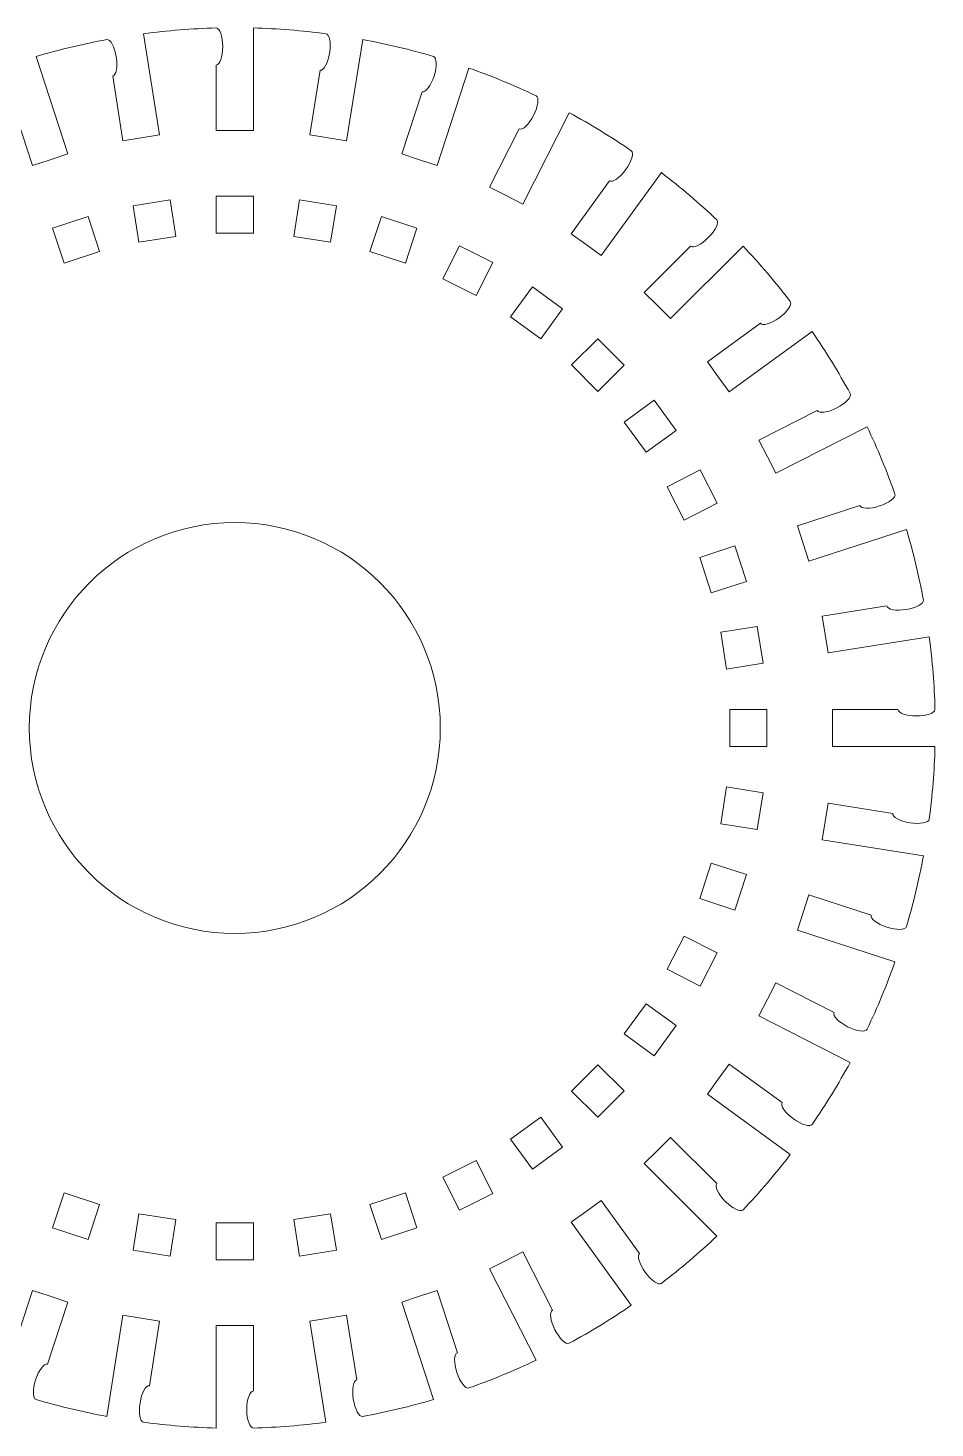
# Model space of a CAD drawing. Header units: millimetres. Extents: x 1124 to 2599, y -2339 to -506.
# Drawn here: x 1997.2 to 2095.2, y -1712.2 to -1560.9 of the extents above; entities that cross this region are included whole.
import ezdxf

# ---------------------------------------------------------------- set-up
doc = ezdxf.new("R2010")
doc.units = ezdxf.units.MM
doc.header["$MEASUREMENT"] = 0
doc.layers.add('Layer 1', color=7, linetype='Continuous')

msp = doc.modelspace()

# ---------------------------------------------------------------- linework, layer by layer
at = {"layer": 'Layer 1', "color": 6, "lineweight": 9}
for points in [[(2017.5547, -1560.9259), (2014.9329, -1560.9958), (2012.3155, -1561.2012), (2009.7148, -1561.5431)], [(2021.5718, -1571.9993), (2021.5718, -1571.9993), (2021.5718, -1560.9259), (2021.5718, -1560.9259)], [(2029.4117, -1561.5431), (2026.811, -1561.2012), (2024.1936, -1560.9958), (2021.5718, -1560.9259)], [(2005.7476, -1562.1713), (2003.168, -1562.6508), (2000.615, -1563.2636), (1998.0997, -1564.0073)], [(2011.4464, -1572.4799), (2011.4464, -1572.4799), (2009.7148, -1561.5431), (2009.7148, -1561.5431)], [(2031.6473, -1573.1081), (2031.6473, -1573.1081), (2033.3789, -1562.1713), (2033.3789, -1562.1713)], [(2041.0268, -1564.0073), (2038.5104, -1563.2636), (2035.9585, -1562.6508), (2033.3789, -1562.1713)], [(2001.5219, -1574.5389), (2001.5219, -1574.5389), (1998.0997, -1564.0073), (1998.0997, -1564.0073)], [(2017.5547, -1571.9993), (2017.5547, -1571.9993), (2017.5547, -1564.9252), (2017.5547, -1564.9252)], [(2027.6801, -1572.4799), (2027.6801, -1572.4799), (2028.7868, -1565.4935), (2028.7868, -1565.4935)], [(2041.4241, -1575.7799), (2041.4241, -1575.7799), (2044.8463, -1565.2482), (2044.8463, -1565.2482)], [(2052.1123, -1568.2586), (2049.7447, -1567.1297), (2047.3193, -1566.1251), (2044.8463, -1565.2482)], [(2007.4792, -1573.1081), (2007.4792, -1573.1081), (2006.3726, -1566.1218), (2006.3726, -1566.1218)], [(2037.6046, -1574.5389), (2037.6046, -1574.5389), (2039.7902, -1567.8112), (2039.7902, -1567.8112)], [(1997.7012, -1575.7799), (1997.7012, -1575.7799), (1995.5156, -1569.0522), (1995.5156, -1569.0522)], [(2050.6638, -1579.948), (2050.6638, -1579.948), (2055.691, -1570.0812), (2055.691, -1570.0812)], [(2062.3976, -1574.1915), (2060.2342, -1572.7063), (2057.9964, -1571.3344), (2055.691, -1570.0812)], [(2007.4792, -1573.1081), (2007.4792, -1573.1081), (2009.4628, -1572.794), (2009.4628, -1572.794)], [(2011.4464, -1572.4799), (2011.4464, -1572.4799), (2009.4628, -1572.794), (2009.4628, -1572.794)], [(2017.5547, -1571.9993), (2017.5547, -1571.9993), (2019.5627, -1571.9993), (2019.5627, -1571.9993)], [(2021.5718, -1571.9993), (2021.5718, -1571.9993), (2019.5627, -1571.9993), (2019.5627, -1571.9993)], [(2027.6801, -1572.4799), (2027.6801, -1572.4799), (2029.6637, -1572.794), (2029.6637, -1572.794)], [(2031.6473, -1573.1081), (2031.6473, -1573.1081), (2029.6637, -1572.794), (2029.6637, -1572.794)], [(2047.0851, -1578.1242), (2047.0851, -1578.1242), (2050.2975, -1571.8217), (2050.2975, -1571.8217)], [(2001.5219, -1574.5389), (2001.5219, -1574.5389), (1999.6115, -1575.1594), (1999.6115, -1575.1594)], [(2037.6046, -1574.5389), (2037.6046, -1574.5389), (2039.5149, -1575.1594), (2039.5149, -1575.1594)], [(1997.7012, -1575.7799), (1997.7012, -1575.7799), (1999.6115, -1575.1594), (1999.6115, -1575.1594)], [(2041.4241, -1575.7799), (2041.4241, -1575.7799), (2039.5149, -1575.1594), (2039.5149, -1575.1594)], [(2055.8885, -1583.1492), (2055.8885, -1583.1492), (2060.0466, -1577.4272), (2060.0466, -1577.4272)], [(2059.1375, -1585.5102), (2059.1375, -1585.5102), (2065.6466, -1576.5514), (2065.6466, -1576.5514)], [(2071.6272, -1581.6596), (2069.7236, -1579.8547), (2067.7278, -1578.1498), (2065.6466, -1576.5514)], [(2047.0851, -1578.1242), (2047.0851, -1578.1242), (2048.8745, -1579.0367), (2048.8745, -1579.0367)], [(2050.6638, -1579.948), (2050.6638, -1579.948), (2048.8745, -1579.0367), (2048.8745, -1579.0367)], [(2055.8885, -1583.1492), (2055.8885, -1583.1492), (2057.5136, -1584.3302), (2057.5136, -1584.3302)], [(2059.1375, -1585.5102), (2059.1375, -1585.5102), (2057.5136, -1584.3302), (2057.5136, -1584.3302)], [(2063.7973, -1589.4895), (2063.7973, -1589.4895), (2068.799, -1584.4879), (2068.799, -1584.4879)], [(2066.6367, -1592.33), (2066.6367, -1592.33), (2074.4677, -1584.5001), (2074.4677, -1584.5001)], [(2079.5748, -1590.4808), (2077.9775, -1588.3995), (2076.2726, -1586.4037), (2074.4677, -1584.5001)], [(2063.7973, -1589.4895), (2063.7973, -1589.4895), (2065.217, -1590.9103), (2065.217, -1590.9103)], [(2066.6367, -1592.33), (2066.6367, -1592.33), (2065.217, -1590.9103), (2065.217, -1590.9103)], [(2070.616, -1596.9887), (2070.616, -1596.9887), (2076.3392, -1592.8306), (2076.3392, -1592.8306)], [(2072.977, -1600.2388), (2072.977, -1600.2388), (2081.9358, -1593.7297), (2081.9358, -1593.7297)], [(2086.045, -1600.4352), (2084.7929, -1598.1309), (2083.421, -1595.892), (2081.9358, -1593.7297)], [(2070.616, -1596.9887), (2070.616, -1596.9887), (2071.7971, -1598.6137), (2071.7971, -1598.6137)], [(2072.977, -1600.2388), (2072.977, -1600.2388), (2071.7971, -1598.6137), (2071.7971, -1598.6137)], [(2076.1782, -1605.4624), (2076.1782, -1605.4624), (2082.4819, -1602.2512), (2082.4819, -1602.2512)], [(2078.002, -1609.0411), (2078.002, -1609.0411), (2087.8688, -1604.0139), (2087.8688, -1604.0139)], [(2090.878, -1611.2799), (2090.0022, -1608.808), (2088.9976, -1606.3826), (2087.8688, -1604.0139)], [(2076.1782, -1605.4624), (2076.1782, -1605.4624), (2077.0907, -1607.2517), (2077.0907, -1607.2517)], [(2078.002, -1609.0411), (2078.002, -1609.0411), (2077.0907, -1607.2517), (2077.0907, -1607.2517)], [(2080.3474, -1614.7021), (2080.3474, -1614.7021), (2087.0751, -1612.5165), (2087.0751, -1612.5165)], [(2080.3474, -1614.7021), (2080.3474, -1614.7021), (2080.9679, -1616.6124), (2080.9679, -1616.6124)], [(2081.5884, -1618.5227), (2081.5884, -1618.5227), (2092.1201, -1615.1006), (2092.1201, -1615.1006)], [(2093.956, -1622.7473), (2093.4765, -1620.1688), (2092.8638, -1617.6158), (2092.1201, -1615.1006)], [(2081.5884, -1618.5227), (2081.5884, -1618.5227), (2080.9679, -1616.6124), (2080.9679, -1616.6124)], [(2083.0181, -1624.4801), (2083.0181, -1624.4801), (2090.0055, -1623.3734), (2090.0055, -1623.3734)], [(2083.0181, -1624.4801), (2083.0181, -1624.4801), (2083.3322, -1626.4636), (2083.3322, -1626.4636)], [(2083.6463, -1628.4472), (2083.6463, -1628.4472), (2083.3322, -1626.4636), (2083.3322, -1626.4636)], [(2083.6463, -1628.4472), (2083.6463, -1628.4472), (2094.5843, -1626.7145), (2094.5843, -1626.7145)], [(2095.2014, -1634.5555), (2095.1315, -1631.9326), (2094.925, -1629.3163), (2094.5843, -1626.7145)], [(2084.1269, -1634.5555), (2084.1269, -1634.5555), (2091.2021, -1634.5555), (2091.2021, -1634.5555)], [(2084.1269, -1634.5555), (2084.1269, -1634.5555), (2084.1269, -1636.5635), (2084.1269, -1636.5635)], [(2084.1269, -1638.5715), (2084.1269, -1638.5715), (2084.1269, -1636.5635), (2084.1269, -1636.5635)], [(2084.1269, -1638.5715), (2084.1269, -1638.5715), (2095.2014, -1638.5715), (2095.2014, -1638.5715)], [(2094.5843, -1646.4125), (2094.925, -1643.8118), (2095.1315, -1641.1944), (2095.2014, -1638.5715)], [(2083.6463, -1644.6798), (2083.6463, -1644.6798), (2083.3322, -1646.6634), (2083.3322, -1646.6634)], [(2083.6463, -1644.6798), (2083.6463, -1644.6798), (2090.6338, -1645.7865), (2090.6338, -1645.7865)], [(2083.0181, -1648.647), (2083.0181, -1648.647), (2083.3322, -1646.6634), (2083.3322, -1646.6634)], [(2083.0181, -1648.647), (2083.0181, -1648.647), (2093.956, -1650.3797), (2093.956, -1650.3797)], [(2092.1201, -1658.0276), (2092.8638, -1655.5112), (2093.4765, -1652.9593), (2093.956, -1650.3797)], [(2081.5884, -1654.6055), (2081.5884, -1654.6055), (2080.9679, -1656.5158), (2080.9679, -1656.5158)], [(2081.5884, -1654.6055), (2081.5884, -1654.6055), (2088.3161, -1656.791), (2088.3161, -1656.791)], [(2080.3474, -1658.425), (2080.3474, -1658.425), (2080.9679, -1656.5158), (2080.9679, -1656.5158)], [(2080.3474, -1658.425), (2080.3474, -1658.425), (2090.878, -1661.8471), (2090.878, -1661.8471)], [(2087.8688, -1669.1132), (2088.9976, -1666.7455), (2090.0022, -1664.3202), (2090.878, -1661.8471)], [(2078.002, -1664.086), (2078.002, -1664.086), (2077.0907, -1665.8753), (2077.0907, -1665.8753)], [(2078.002, -1664.086), (2078.002, -1664.086), (2084.3057, -1667.2972), (2084.3057, -1667.2972)], [(2076.1782, -1667.6646), (2076.1782, -1667.6646), (2077.0907, -1665.8753), (2077.0907, -1665.8753)], [(2076.1782, -1667.6646), (2076.1782, -1667.6646), (2086.045, -1672.6918), (2086.045, -1672.6918)], [(2072.977, -1672.8894), (2072.977, -1672.8894), (2071.7971, -1674.5133), (2071.7971, -1674.5133)], [(2072.977, -1672.8894), (2072.977, -1672.8894), (2078.7002, -1677.0474), (2078.7002, -1677.0474)], [(2081.9358, -1679.3973), (2083.421, -1677.235), (2084.7929, -1674.9973), (2086.045, -1672.6918)], [(2070.616, -1676.1384), (2070.616, -1676.1384), (2071.7971, -1674.5133), (2071.7971, -1674.5133)], [(2070.616, -1676.1384), (2070.616, -1676.1384), (2079.5748, -1682.6474), (2079.5748, -1682.6474)], [(2066.6367, -1680.7981), (2066.6367, -1680.7981), (2065.217, -1682.2178), (2065.217, -1682.2178)], [(2066.6367, -1680.7981), (2066.6367, -1680.7981), (2071.6394, -1685.7998), (2071.6394, -1685.7998)], [(2063.7973, -1683.6375), (2063.7973, -1683.6375), (2065.217, -1682.2178), (2065.217, -1682.2178)], [(2063.7973, -1683.6375), (2063.7973, -1683.6375), (2071.6272, -1691.4675), (2071.6272, -1691.4675)], [(2074.4677, -1688.6281), (2076.2726, -1686.7244), (2077.9775, -1684.7275), (2079.5748, -1682.6474)], [(2059.1375, -1687.6169), (2059.1375, -1687.6169), (2057.5136, -1688.7979), (2057.5136, -1688.7979)], [(2059.1375, -1687.6169), (2059.1375, -1687.6169), (2063.2956, -1693.34), (2063.2956, -1693.34)], [(2055.8885, -1689.9778), (2055.8885, -1689.9778), (2057.5136, -1688.7979), (2057.5136, -1688.7979)], [(2055.8885, -1689.9778), (2055.8885, -1689.9778), (2062.3976, -1698.9366), (2062.3976, -1698.9366)], [(2065.6466, -1696.5757), (2067.7278, -1694.9773), (2069.7236, -1693.2734), (2071.6272, -1691.4675)], [(2047.0851, -1695.0028), (2047.0851, -1695.0028), (2048.8745, -1694.0915), (2048.8745, -1694.0915)], [(2050.6638, -1693.1791), (2050.6638, -1693.1791), (2048.8745, -1694.0915), (2048.8745, -1694.0915)], [(2050.6638, -1693.1791), (2050.6638, -1693.1791), (2053.8761, -1699.4828), (2053.8761, -1699.4828)], [(2047.0851, -1695.0028), (2047.0851, -1695.0028), (2052.1123, -1704.8696), (2052.1123, -1704.8696)], [(1997.7012, -1697.3471), (1997.7012, -1697.3471), (1994.2802, -1707.8788), (1994.2802, -1707.8788)], [(1997.7012, -1697.3471), (1997.7012, -1697.3471), (1999.6115, -1697.9676), (1999.6115, -1697.9676)], [(2001.5219, -1698.5892), (2001.5219, -1698.5892), (1999.3352, -1705.3169), (1999.3352, -1705.3169)], [(2001.5219, -1698.5892), (2001.5219, -1698.5892), (1999.6115, -1697.9676), (1999.6115, -1697.9676)], [(2037.6046, -1698.5892), (2037.6046, -1698.5892), (2039.5149, -1697.9676), (2039.5149, -1697.9676)], [(2037.6046, -1698.5892), (2037.6046, -1698.5892), (2041.0268, -1709.1198), (2041.0268, -1709.1198)], [(2041.4241, -1697.3471), (2041.4241, -1697.3471), (2039.5149, -1697.9676), (2039.5149, -1697.9676)], [(2041.4241, -1697.3471), (2041.4241, -1697.3471), (2043.6108, -1704.0748), (2043.6108, -1704.0748)], [(2007.4792, -1700.0189), (2007.4792, -1700.0189), (2005.7476, -1710.9557), (2005.7476, -1710.9557)], [(2007.4792, -1700.0189), (2007.4792, -1700.0189), (2009.4628, -1700.333), (2009.4628, -1700.333)], [(2011.4464, -1700.6472), (2011.4464, -1700.6472), (2009.4628, -1700.333), (2009.4628, -1700.333)], [(2027.6801, -1700.6472), (2027.6801, -1700.6472), (2029.6637, -1700.333), (2029.6637, -1700.333)], [(2031.6473, -1700.0189), (2031.6473, -1700.0189), (2029.6637, -1700.333), (2029.6637, -1700.333)], [(2031.6473, -1700.0189), (2031.6473, -1700.0189), (2032.7539, -1707.0063), (2032.7539, -1707.0063)], [(2055.691, -1703.0459), (2057.9964, -1701.7927), (2060.2342, -1700.4218), (2062.3976, -1698.9366)], [(2011.4464, -1700.6472), (2011.4464, -1700.6472), (2010.3397, -1707.6346), (2010.3397, -1707.6346)], [(2017.5547, -1701.1278), (2017.5547, -1701.1278), (2017.5547, -1712.2011), (2017.5547, -1712.2011)], [(2017.5547, -1701.1278), (2017.5547, -1701.1278), (2019.5627, -1701.1278), (2019.5627, -1701.1278)], [(2021.5718, -1701.1278), (2021.5718, -1701.1278), (2019.5627, -1701.1278), (2019.5627, -1701.1278)], [(2021.5718, -1701.1278), (2021.5718, -1701.1278), (2021.5718, -1708.2018), (2021.5718, -1708.2018)], [(2027.6801, -1700.6472), (2027.6801, -1700.6472), (2029.4117, -1711.584), (2029.4117, -1711.584)], [(2044.8463, -1707.8788), (2047.3193, -1707.0019), (2049.7447, -1705.9974), (2052.1123, -1704.8696)], [(1998.0997, -1709.1198), (2000.615, -1709.8646), (2003.168, -1710.4773), (2005.7476, -1710.9557)], [(2033.3789, -1710.9557), (2035.9585, -1710.4773), (2038.5104, -1709.8646), (2041.0268, -1709.1198)], [(2009.7148, -1711.584), (2012.3155, -1711.9259), (2014.9329, -1712.1323), (2017.5547, -1712.2011)], [(2021.5718, -1712.2011), (2024.1936, -1712.1323), (2026.811, -1711.9259), (2029.4117, -1711.584)]]:
    msp.add_open_spline(points, degree=3, dxfattribs=at)
for points, knots in [([(2017.5547, -1564.9252), (2017.9476, -1564.9252), (2018.2662, -1564.025), (2018.2651, -1562.9272), (2018.2651, -1562.9272), (2018.2651, -1562.9272), (2018.2651, -1562.9272), (2018.2651, -1562.9272), (2018.2651, -1562.9272), (2018.2651, -1562.9272), (2018.2651, -1562.9272), (2018.2651, -1562.9272), (2018.2651, -1562.9272), (2018.2651, -1562.9272), (2018.2651, -1562.9272), (2018.2651, -1562.9272), (2018.2651, -1562.9272), (2018.264, -1561.8283), (2017.9443, -1560.9292), (2017.5547, -1560.9259), (2017.5547, -1560.9259), (2017.5547, -1560.9259), (2017.5547, -1560.9259), (2017.5547, -1560.9259), (2017.5547, -1560.9259), (2017.5547, -1560.9259), (2017.5547, -1560.9259), (2017.5547, -1560.9259)], [0, 0, 0, 0, 0.125, 0.125, 0.125, 0.125, 0.25, 0.25, 0.25, 0.25, 0.375, 0.375, 0.375, 0.375, 0.5, 0.5, 0.5, 0.5, 0.625, 0.625, 0.625, 0.625, 0.75, 0.75, 0.75, 0.75, 1, 1, 1, 1]), ([(2006.3726, -1566.1218), (2006.7611, -1566.0596), (2006.9342, -1565.1217), (2006.7622, -1564.0361), (2006.7622, -1564.0361), (2006.7622, -1564.0361), (2006.7622, -1564.0361), (2006.7622, -1564.0361), (2006.7622, -1564.0361), (2006.7622, -1564.0361), (2006.7622, -1564.0361), (2006.7622, -1564.0361), (2006.7622, -1564.0361), (2006.7622, -1564.0361), (2006.7622, -1564.0361), (2006.7622, -1564.0361), (2006.7622, -1564.0361), (2006.589, -1562.9516), (2006.1328, -1562.1136), (2005.7476, -1562.1713), (2005.7476, -1562.1713), (2005.7476, -1562.1713), (2005.7476, -1562.1713), (2005.7476, -1562.1713), (2005.7476, -1562.1713), (2005.7476, -1562.1713), (2005.7476, -1562.1713), (2005.7476, -1562.1713)], [0, 0, 0, 0, 0.125, 0.125, 0.125, 0.125, 0.25, 0.25, 0.25, 0.25, 0.375, 0.375, 0.375, 0.375, 0.5, 0.5, 0.5, 0.5, 0.625, 0.625, 0.625, 0.625, 0.75, 0.75, 0.75, 0.75, 1, 1, 1, 1]), ([(2028.7868, -1565.4935), (2029.1742, -1565.5546), (2029.6293, -1564.7154), (2029.8002, -1563.6299), (2029.8002, -1563.6299), (2029.8002, -1563.6299), (2029.8002, -1563.6299), (2029.8002, -1563.6299), (2029.8002, -1563.6299), (2029.8002, -1563.6299), (2029.8002, -1563.6299), (2029.8002, -1563.6299), (2029.8002, -1563.6299), (2029.8002, -1563.6299), (2029.8002, -1563.6299), (2029.8002, -1563.6299), (2029.8002, -1563.6299), (2029.9712, -1562.5454), (2029.7969, -1561.6063), (2029.4117, -1561.5431), (2029.4117, -1561.5431), (2029.4117, -1561.5431), (2029.4117, -1561.5431), (2029.4117, -1561.5431), (2029.4117, -1561.5431), (2029.4117, -1561.5431), (2029.4117, -1561.5431), (2029.4117, -1561.5431)], [0, 0, 0, 0, 0.125, 0.125, 0.125, 0.125, 0.25, 0.25, 0.25, 0.25, 0.375, 0.375, 0.375, 0.375, 0.5, 0.5, 0.5, 0.5, 0.625, 0.625, 0.625, 0.625, 0.75, 0.75, 0.75, 0.75, 1, 1, 1, 1]), ([(2039.7902, -1567.8112), (2040.1643, -1567.9322), (2040.7448, -1567.1752), (2041.0834, -1566.1296), (2041.0834, -1566.1296), (2041.0834, -1566.1296), (2041.0834, -1566.1296), (2041.0834, -1566.1296), (2041.0834, -1566.1296), (2041.0834, -1566.1296), (2041.0834, -1566.1296), (2041.0834, -1566.1296), (2041.0834, -1566.1296), (2041.0834, -1566.1296), (2041.0834, -1566.1296), (2041.0834, -1566.1296), (2041.0834, -1566.1296), (2041.4219, -1565.084), (2041.3964, -1564.1305), (2041.0268, -1564.0073), (2041.0268, -1564.0073), (2041.0268, -1564.0073), (2041.0268, -1564.0073), (2041.0268, -1564.0073), (2041.0268, -1564.0073), (2041.0268, -1564.0073), (2041.0268, -1564.0073), (2041.0268, -1564.0073)], [0, 0, 0, 0, 0.125, 0.125, 0.125, 0.125, 0.25, 0.25, 0.25, 0.25, 0.375, 0.375, 0.375, 0.375, 0.5, 0.5, 0.5, 0.5, 0.625, 0.625, 0.625, 0.625, 0.75, 0.75, 0.75, 0.75, 1, 1, 1, 1]), ([(2050.2975, -1571.8217), (2050.6471, -1572.0004), (2051.3387, -1571.3432), (2051.837, -1570.3631), (2051.837, -1570.3631), (2051.837, -1570.3631), (2051.837, -1570.3631), (2051.837, -1570.3631), (2051.837, -1570.3631), (2051.837, -1570.3631), (2051.837, -1570.3631), (2051.837, -1570.3631), (2051.837, -1570.3631), (2051.837, -1570.3631), (2051.837, -1570.3631), (2051.837, -1570.3631), (2051.837, -1570.3631), (2052.3354, -1569.3841), (2052.4586, -1568.4373), (2052.1123, -1568.2586), (2052.1123, -1568.2586), (2052.1123, -1568.2586), (2052.1123, -1568.2586), (2052.1123, -1568.2586), (2052.1123, -1568.2586), (2052.1123, -1568.2586), (2052.1123, -1568.2586), (2052.1123, -1568.2586)], [0, 0, 0, 0, 0.125, 0.125, 0.125, 0.125, 0.25, 0.25, 0.25, 0.25, 0.375, 0.375, 0.375, 0.375, 0.5, 0.5, 0.5, 0.5, 0.625, 0.625, 0.625, 0.625, 0.75, 0.75, 0.75, 0.75, 1, 1, 1, 1]), ([(2060.0466, -1577.4272), (2060.3641, -1577.6569), (2061.1511, -1577.1164), (2061.796, -1576.2272), (2061.796, -1576.2272), (2061.796, -1576.2272), (2061.796, -1576.2272), (2061.796, -1576.2272), (2061.796, -1576.2272), (2061.796, -1576.2272), (2061.796, -1576.2272), (2061.796, -1576.2272), (2061.796, -1576.2272), (2061.796, -1576.2272), (2061.796, -1576.2272), (2061.796, -1576.2272), (2061.796, -1576.2272), (2062.4409, -1575.3381), (2062.7106, -1574.4224), (2062.3976, -1574.1915), (2062.3976, -1574.1915), (2062.3976, -1574.1915), (2062.3976, -1574.1915), (2062.3976, -1574.1915), (2062.3976, -1574.1915), (2062.3976, -1574.1915), (2062.3976, -1574.1915), (2062.3976, -1574.1915)], [0, 0, 0, 0, 0.125, 0.125, 0.125, 0.125, 0.25, 0.25, 0.25, 0.25, 0.375, 0.375, 0.375, 0.375, 0.5, 0.5, 0.5, 0.5, 0.625, 0.625, 0.625, 0.625, 0.75, 0.75, 0.75, 0.75, 1, 1, 1, 1]), ([(2017.5458, -1579.1033), (2017.5458, -1579.1033), (2021.5796, -1579.1033), (2021.5796, -1579.1033), (2021.5796, -1579.1033), (2021.5796, -1579.1033), (2021.5796, -1583.1015), (2021.5796, -1583.1015), (2021.5796, -1583.1015), (2021.5796, -1583.1015), (2017.5458, -1583.1015), (2017.5458, -1583.1015), (2017.5458, -1583.1015), (2017.5458, -1583.1015), (2017.5458, -1579.1033), (2017.5458, -1579.1033)], [0, 0, 0, 0, 0.2, 0.2, 0.2, 0.2, 0.4, 0.4, 0.4, 0.4, 0.6, 0.6, 0.6, 0.6, 1, 1, 1, 1]), ([(2008.5826, -1580.1267), (2008.5826, -1580.1267), (2012.5664, -1579.4951), (2012.5664, -1579.4951), (2012.5664, -1579.4951), (2012.5664, -1579.4951), (2013.1913, -1583.4434), (2013.1913, -1583.4434), (2013.1913, -1583.4434), (2013.1913, -1583.4434), (2009.2075, -1584.0749), (2009.2075, -1584.0749), (2009.2075, -1584.0749), (2009.2075, -1584.0749), (2008.5826, -1580.1267), (2008.5826, -1580.1267)], [0, 0, 0, 0, 0.2, 0.2, 0.2, 0.2, 0.4, 0.4, 0.4, 0.4, 0.6, 0.6, 0.6, 0.6, 1, 1, 1, 1]), ([(2026.5601, -1579.4951), (2026.5601, -1579.4951), (2030.5439, -1580.1267), (2030.5439, -1580.1267), (2030.5439, -1580.1267), (2030.5439, -1580.1267), (2029.919, -1584.0749), (2029.919, -1584.0749), (2029.919, -1584.0749), (2029.919, -1584.0749), (2025.9341, -1583.4434), (2025.9341, -1583.4434), (2025.9341, -1583.4434), (2025.9341, -1583.4434), (2026.5601, -1579.4951), (2026.5601, -1579.4951)], [0, 0, 0, 0, 0.2, 0.2, 0.2, 0.2, 0.4, 0.4, 0.4, 0.4, 0.6, 0.6, 0.6, 0.6, 1, 1, 1, 1]), ([(1999.889, -1582.5387), (1999.889, -1582.5387), (2003.7252, -1581.2922), (2003.7252, -1581.2922), (2003.7252, -1581.2922), (2003.7252, -1581.2922), (2004.9606, -1585.0939), (2004.9606, -1585.0939), (2004.9606, -1585.0939), (2004.9606, -1585.0939), (2001.1245, -1586.3405), (2001.1245, -1586.3405), (2001.1245, -1586.3405), (2001.1245, -1586.3405), (1999.889, -1582.5387), (1999.889, -1582.5387)], [0, 0, 0, 0, 0.2, 0.2, 0.2, 0.2, 0.4, 0.4, 0.4, 0.4, 0.6, 0.6, 0.6, 0.6, 1, 1, 1, 1]), ([(2035.4013, -1581.2922), (2035.4013, -1581.2922), (2039.2374, -1582.5387), (2039.2374, -1582.5387), (2039.2374, -1582.5387), (2039.2374, -1582.5387), (2038.002, -1586.3405), (2038.002, -1586.3405), (2038.002, -1586.3405), (2038.002, -1586.3405), (2034.1658, -1585.0939), (2034.1658, -1585.0939), (2034.1658, -1585.0939), (2034.1658, -1585.0939), (2035.4013, -1581.2922), (2035.4013, -1581.2922)], [0, 0, 0, 0, 0.2, 0.2, 0.2, 0.2, 0.4, 0.4, 0.4, 0.4, 0.6, 0.6, 0.6, 0.6, 1, 1, 1, 1]), ([(2068.799, -1584.4879), (2069.0776, -1584.7654), (2069.9378, -1584.3547), (2070.7148, -1583.5766), (2070.7148, -1583.5766), (2070.7148, -1583.5766), (2070.7148, -1583.5766), (2070.7148, -1583.5766), (2070.7148, -1583.5766), (2070.7148, -1583.5766), (2070.7148, -1583.5766), (2070.7148, -1583.5766), (2070.7148, -1583.5766), (2070.7148, -1583.5766), (2070.7148, -1583.5766), (2070.7148, -1583.5766), (2070.7148, -1583.5766), (2071.4907, -1582.7984), (2071.9003, -1581.9371), (2071.6272, -1581.6596), (2071.6272, -1581.6596), (2071.6272, -1581.6596), (2071.6272, -1581.6596), (2071.6272, -1581.6596), (2071.6272, -1581.6596), (2071.6272, -1581.6596), (2071.6272, -1581.6596), (2071.6272, -1581.6596)], [0, 0, 0, 0, 0.125, 0.125, 0.125, 0.125, 0.25, 0.25, 0.25, 0.25, 0.375, 0.375, 0.375, 0.375, 0.5, 0.5, 0.5, 0.5, 0.625, 0.625, 0.625, 0.625, 0.75, 0.75, 0.75, 0.75, 1, 1, 1, 1]), ([(2043.8528, -1584.4501), (2043.8528, -1584.4501), (2047.447, -1586.2816), (2047.447, -1586.2816), (2047.447, -1586.2816), (2047.447, -1586.2816), (2045.6321, -1589.8436), (2045.6321, -1589.8436), (2045.6321, -1589.8436), (2045.6321, -1589.8436), (2042.038, -1588.0121), (2042.038, -1588.0121), (2042.038, -1588.0121), (2042.038, -1588.0121), (2043.8528, -1584.4501), (2043.8528, -1584.4501)], [0, 0, 0, 0, 0.2, 0.2, 0.2, 0.2, 0.4, 0.4, 0.4, 0.4, 0.6, 0.6, 0.6, 0.6, 1, 1, 1, 1]), ([(2051.7061, -1588.8912), (2051.7061, -1588.8912), (2054.9695, -1591.2633), (2054.9695, -1591.2633), (2054.9695, -1591.2633), (2054.9695, -1591.2633), (2052.6196, -1594.4967), (2052.6196, -1594.4967), (2052.6196, -1594.4967), (2052.6196, -1594.4967), (2049.3562, -1592.1258), (2049.3562, -1592.1258), (2049.3562, -1592.1258), (2049.3562, -1592.1258), (2051.7061, -1588.8912), (2051.7061, -1588.8912)], [0, 0, 0, 0, 0.2, 0.2, 0.2, 0.2, 0.4, 0.4, 0.4, 0.4, 0.6, 0.6, 0.6, 0.6, 1, 1, 1, 1]), ([(2076.3392, -1592.8306), (2076.5701, -1593.1492), (2077.4858, -1592.8772), (2078.3738, -1592.2312), (2078.3738, -1592.2312), (2078.3738, -1592.2312), (2078.3738, -1592.2312), (2078.3738, -1592.2312), (2078.3738, -1592.2312), (2078.3738, -1592.2312), (2078.3738, -1592.2312), (2078.3738, -1592.2312), (2078.3738, -1592.2312), (2078.3738, -1592.2312), (2078.3738, -1592.2312), (2078.3738, -1592.2312), (2078.3738, -1592.2312), (2079.2618, -1591.5841), (2079.8013, -1590.7971), (2079.5748, -1590.4808), (2079.5748, -1590.4808), (2079.5748, -1590.4808), (2079.5748, -1590.4808), (2079.5748, -1590.4808), (2079.5748, -1590.4808), (2079.5748, -1590.4808), (2079.5748, -1590.4808), (2079.5748, -1590.4808)], [0, 0, 0, 0, 0.125, 0.125, 0.125, 0.125, 0.25, 0.25, 0.25, 0.25, 0.375, 0.375, 0.375, 0.375, 0.5, 0.5, 0.5, 0.5, 0.625, 0.625, 0.625, 0.625, 0.75, 0.75, 0.75, 0.75, 1, 1, 1, 1]), ([(2058.7679, -1594.5067), (2058.7679, -1594.5067), (2061.6195, -1597.3594), (2061.6195, -1597.3594), (2061.6195, -1597.3594), (2061.6195, -1597.3594), (2058.7934, -1600.1855), (2058.7934, -1600.1855), (2058.7934, -1600.1855), (2058.7934, -1600.1855), (2055.9407, -1597.3339), (2055.9407, -1597.3339), (2055.9407, -1597.3339), (2055.9407, -1597.3339), (2058.7679, -1594.5067), (2058.7679, -1594.5067)], [0, 0, 0, 0, 0.2, 0.2, 0.2, 0.2, 0.4, 0.4, 0.4, 0.4, 0.6, 0.6, 0.6, 0.6, 1, 1, 1, 1]), ([(2082.4819, -1602.2512), (2082.6606, -1602.6008), (2083.6064, -1602.4765), (2084.5854, -1601.977), (2084.5854, -1601.977), (2084.5854, -1601.977), (2084.5854, -1601.977), (2084.5854, -1601.977), (2084.5854, -1601.977), (2084.5854, -1601.977), (2084.5854, -1601.977), (2084.5854, -1601.977), (2084.5854, -1601.977), (2084.5854, -1601.977), (2084.5854, -1601.977), (2084.5854, -1601.977), (2084.5854, -1601.977), (2085.5633, -1601.4764), (2086.2193, -1600.7838), (2086.045, -1600.4352), (2086.045, -1600.4352), (2086.045, -1600.4352), (2086.045, -1600.4352), (2086.045, -1600.4352), (2086.045, -1600.4352), (2086.045, -1600.4352), (2086.045, -1600.4352), (2086.045, -1600.4352)], [0, 0, 0, 0, 0.125, 0.125, 0.125, 0.125, 0.25, 0.25, 0.25, 0.25, 0.375, 0.375, 0.375, 0.375, 0.5, 0.5, 0.5, 0.5, 0.625, 0.625, 0.625, 0.625, 0.75, 0.75, 0.75, 0.75, 1, 1, 1, 1]), ([(2064.864, -1601.1578), (2064.864, -1601.1578), (2067.235, -1604.4212), (2067.235, -1604.4212), (2067.235, -1604.4212), (2067.235, -1604.4212), (2064.0004, -1606.7711), (2064.0004, -1606.7711), (2064.0004, -1606.7711), (2064.0004, -1606.7711), (2061.6295, -1603.5077), (2061.6295, -1603.5077), (2061.6295, -1603.5077), (2061.6295, -1603.5077), (2064.864, -1601.1578), (2064.864, -1601.1578)], [0, 0, 0, 0, 0.2, 0.2, 0.2, 0.2, 0.4, 0.4, 0.4, 0.4, 0.6, 0.6, 0.6, 0.6, 1, 1, 1, 1]), ([(2069.8457, -1608.6803), (2069.8457, -1608.6803), (2071.6761, -1612.2745), (2071.6761, -1612.2745), (2071.6761, -1612.2745), (2071.6761, -1612.2745), (2068.1141, -1614.0893), (2068.1141, -1614.0893), (2068.1141, -1614.0893), (2068.1141, -1614.0893), (2066.2837, -1610.4952), (2066.2837, -1610.4952), (2066.2837, -1610.4952), (2066.2837, -1610.4952), (2069.8457, -1608.6803), (2069.8457, -1608.6803)], [0, 0, 0, 0, 0.2, 0.2, 0.2, 0.2, 0.4, 0.4, 0.4, 0.4, 0.6, 0.6, 0.6, 0.6, 1, 1, 1, 1]), ([(2087.0751, -1612.5165), (2087.1961, -1612.8894), (2088.1507, -1612.9139), (2089.1952, -1612.5742), (2089.1952, -1612.5742), (2089.1952, -1612.5742), (2089.1952, -1612.5742), (2089.1952, -1612.5742), (2089.1952, -1612.5742), (2089.1952, -1612.5742), (2089.1952, -1612.5742), (2089.1952, -1612.5742), (2089.1952, -1612.5742), (2089.1952, -1612.5742), (2089.1952, -1612.5742), (2089.1952, -1612.5742), (2089.1952, -1612.5742), (2090.2397, -1612.2334), (2090.9956, -1611.6518), (2090.878, -1611.2799), (2090.878, -1611.2799), (2090.878, -1611.2799), (2090.878, -1611.2799), (2090.878, -1611.2799), (2090.878, -1611.2799), (2090.878, -1611.2799), (2090.878, -1611.2799), (2090.878, -1611.2799)], [0, 0, 0, 0, 0.125, 0.125, 0.125, 0.125, 0.25, 0.25, 0.25, 0.25, 0.375, 0.375, 0.375, 0.375, 0.5, 0.5, 0.5, 0.5, 0.625, 0.625, 0.625, 0.625, 0.75, 0.75, 0.75, 0.75, 1, 1, 1, 1]), ([(2041.7627, -1636.5635), (2041.7627, -1624.3036), (2031.8237, -1614.3635), (2019.5627, -1614.3635), (2019.5627, -1614.3635), (2007.3027, -1614.3635), (1997.3638, -1624.3036), (1997.3638, -1636.5635), (1997.3638, -1636.5635), (1997.3638, -1648.8246), (2007.3027, -1658.7635), (2019.5627, -1658.7635), (2019.5627, -1658.7635), (2031.8237, -1658.7635), (2041.7627, -1648.8246), (2041.7627, -1636.5635)], [0, 0, 0, 0, 0.2, 0.2, 0.2, 0.2, 0.4, 0.4, 0.4, 0.4, 0.6, 0.6, 0.6, 0.6, 1, 1, 1, 1]), ([(2073.5875, -1616.8899), (2073.5875, -1616.8899), (2074.834, -1620.726), (2074.834, -1620.726), (2074.834, -1620.726), (2074.834, -1620.726), (2071.0323, -1621.9615), (2071.0323, -1621.9615), (2071.0323, -1621.9615), (2071.0323, -1621.9615), (2069.7857, -1618.1242), (2069.7857, -1618.1242), (2069.7857, -1618.1242), (2069.7857, -1618.1242), (2073.5875, -1616.8899), (2073.5875, -1616.8899)], [0, 0, 0, 0, 0.2, 0.2, 0.2, 0.2, 0.4, 0.4, 0.4, 0.4, 0.6, 0.6, 0.6, 0.6, 1, 1, 1, 1]), ([(2090.0055, -1623.3734), (2090.0677, -1623.7619), (2091.0056, -1623.935), (2092.0901, -1623.763), (2092.0901, -1623.763), (2092.0901, -1623.763), (2092.0901, -1623.763), (2092.0901, -1623.763), (2092.0901, -1623.763), (2092.0901, -1623.763), (2092.0901, -1623.763), (2092.0901, -1623.763), (2092.0901, -1623.763), (2092.0901, -1623.763), (2092.0901, -1623.763), (2092.0901, -1623.763), (2092.0901, -1623.763), (2093.1757, -1623.5898), (2094.0137, -1623.1336), (2093.956, -1622.7473), (2093.956, -1622.7473), (2093.956, -1622.7473), (2093.956, -1622.7473), (2093.956, -1622.7473), (2093.956, -1622.7473), (2093.956, -1622.7473), (2093.956, -1622.7473), (2093.956, -1622.7473)], [0, 0, 0, 0, 0.125, 0.125, 0.125, 0.125, 0.25, 0.25, 0.25, 0.25, 0.375, 0.375, 0.375, 0.375, 0.5, 0.5, 0.5, 0.5, 0.625, 0.625, 0.625, 0.625, 0.75, 0.75, 0.75, 0.75, 1, 1, 1, 1]), ([(2076.0006, -1625.5834), (2076.0006, -1625.5834), (2076.6311, -1629.5672), (2076.6311, -1629.5672), (2076.6311, -1629.5672), (2076.6311, -1629.5672), (2072.6828, -1630.1921), (2072.6828, -1630.1921), (2072.6828, -1630.1921), (2072.6828, -1630.1921), (2072.0524, -1626.2083), (2072.0524, -1626.2083), (2072.0524, -1626.2083), (2072.0524, -1626.2083), (2076.0006, -1625.5834), (2076.0006, -1625.5834)], [0, 0, 0, 0, 0.2, 0.2, 0.2, 0.2, 0.4, 0.4, 0.4, 0.4, 0.6, 0.6, 0.6, 0.6, 1, 1, 1, 1]), ([(2077.0241, -1634.5466), (2077.0241, -1634.5466), (2077.0241, -1638.5804), (2077.0241, -1638.5804), (2077.0241, -1638.5804), (2077.0241, -1638.5804), (2073.0258, -1638.5804), (2073.0258, -1638.5804), (2073.0258, -1638.5804), (2073.0258, -1638.5804), (2073.0258, -1634.5466), (2073.0258, -1634.5466), (2073.0258, -1634.5466), (2073.0258, -1634.5466), (2077.0241, -1634.5466), (2077.0241, -1634.5466)], [0, 0, 0, 0, 0.2, 0.2, 0.2, 0.2, 0.4, 0.4, 0.4, 0.4, 0.6, 0.6, 0.6, 0.6, 1, 1, 1, 1]), ([(2091.2021, -1634.5555), (2091.2021, -1634.9485), (2092.1012, -1635.2659), (2093.2001, -1635.2659), (2093.2001, -1635.2659), (2093.2001, -1635.2659), (2093.2001, -1635.2659), (2093.2001, -1635.2659), (2093.2001, -1635.2659), (2093.2001, -1635.2659), (2093.2001, -1635.2659), (2093.2001, -1635.2659), (2093.2001, -1635.2659), (2093.2001, -1635.2659), (2093.2001, -1635.2659), (2093.2001, -1635.2659), (2093.2001, -1635.2659), (2094.299, -1635.2648), (2095.1981, -1634.9451), (2095.2014, -1634.5555), (2095.2014, -1634.5555), (2095.2014, -1634.5555), (2095.2014, -1634.5555), (2095.2014, -1634.5555), (2095.2014, -1634.5555), (2095.2014, -1634.5555), (2095.2014, -1634.5555), (2095.2014, -1634.5555)], [0, 0, 0, 0, 0.125, 0.125, 0.125, 0.125, 0.25, 0.25, 0.25, 0.25, 0.375, 0.375, 0.375, 0.375, 0.5, 0.5, 0.5, 0.5, 0.625, 0.625, 0.625, 0.625, 0.75, 0.75, 0.75, 0.75, 1, 1, 1, 1]), ([(2076.6311, -1643.561), (2076.6311, -1643.561), (2076.0006, -1647.5447), (2076.0006, -1647.5447), (2076.0006, -1647.5447), (2076.0006, -1647.5447), (2072.0524, -1646.9187), (2072.0524, -1646.9187), (2072.0524, -1646.9187), (2072.0524, -1646.9187), (2072.6828, -1642.9349), (2072.6828, -1642.9349), (2072.6828, -1642.9349), (2072.6828, -1642.9349), (2076.6311, -1643.561), (2076.6311, -1643.561)], [0, 0, 0, 0, 0.2, 0.2, 0.2, 0.2, 0.4, 0.4, 0.4, 0.4, 0.6, 0.6, 0.6, 0.6, 1, 1, 1, 1]), ([(2090.6338, -1645.7865), (2090.5727, -1646.175), (2091.4108, -1646.6301), (2092.4963, -1646.801), (2092.4963, -1646.801), (2092.4963, -1646.801), (2092.4963, -1646.801), (2092.4963, -1646.801), (2092.4963, -1646.801), (2092.4963, -1646.801), (2092.4963, -1646.801), (2092.4963, -1646.801), (2092.4963, -1646.801), (2092.4963, -1646.801), (2092.4963, -1646.801), (2092.4963, -1646.801), (2092.4963, -1646.801), (2093.5819, -1646.972), (2094.5199, -1646.7966), (2094.5843, -1646.4125), (2094.5843, -1646.4125), (2094.5843, -1646.4125), (2094.5843, -1646.4125), (2094.5843, -1646.4125), (2094.5843, -1646.4125), (2094.5843, -1646.4125), (2094.5843, -1646.4125), (2094.5843, -1646.4125)], [0, 0, 0, 0, 0.125, 0.125, 0.125, 0.125, 0.25, 0.25, 0.25, 0.25, 0.375, 0.375, 0.375, 0.375, 0.5, 0.5, 0.5, 0.5, 0.625, 0.625, 0.625, 0.625, 0.75, 0.75, 0.75, 0.75, 1, 1, 1, 1]), ([(2074.834, -1652.4021), (2074.834, -1652.4021), (2073.5875, -1656.2383), (2073.5875, -1656.2383), (2073.5875, -1656.2383), (2073.5875, -1656.2383), (2069.7857, -1655.0028), (2069.7857, -1655.0028), (2069.7857, -1655.0028), (2069.7857, -1655.0028), (2071.0323, -1651.1667), (2071.0323, -1651.1667), (2071.0323, -1651.1667), (2071.0323, -1651.1667), (2074.834, -1652.4021), (2074.834, -1652.4021)], [0, 0, 0, 0, 0.2, 0.2, 0.2, 0.2, 0.4, 0.4, 0.4, 0.4, 0.6, 0.6, 0.6, 0.6, 1, 1, 1, 1]), ([(2088.3161, -1656.791), (2088.1951, -1657.1651), (2088.9521, -1657.7456), (2089.9966, -1658.0842), (2089.9966, -1658.0842), (2089.9966, -1658.0842), (2089.9966, -1658.0842), (2089.9966, -1658.0842), (2089.9966, -1658.0842), (2089.9966, -1658.0842), (2089.9966, -1658.0842), (2089.9966, -1658.0842), (2089.9966, -1658.0842), (2089.9966, -1658.0842), (2089.9966, -1658.0842), (2089.9966, -1658.0842), (2089.9966, -1658.0842), (2091.0422, -1658.4227), (2091.9968, -1658.3972), (2092.1201, -1658.0276), (2092.1201, -1658.0276), (2092.1201, -1658.0276), (2092.1201, -1658.0276), (2092.1201, -1658.0276), (2092.1201, -1658.0276), (2092.1201, -1658.0276), (2092.1201, -1658.0276), (2092.1201, -1658.0276)], [0, 0, 0, 0, 0.125, 0.125, 0.125, 0.125, 0.25, 0.25, 0.25, 0.25, 0.375, 0.375, 0.375, 0.375, 0.5, 0.5, 0.5, 0.5, 0.625, 0.625, 0.625, 0.625, 0.75, 0.75, 0.75, 0.75, 1, 1, 1, 1]), ([(2071.6761, -1660.8536), (2071.6761, -1660.8536), (2069.8457, -1664.4478), (2069.8457, -1664.4478), (2069.8457, -1664.4478), (2069.8457, -1664.4478), (2066.2837, -1662.633), (2066.2837, -1662.633), (2066.2837, -1662.633), (2066.2837, -1662.633), (2068.1141, -1659.0388), (2068.1141, -1659.0388), (2068.1141, -1659.0388), (2068.1141, -1659.0388), (2071.6761, -1660.8536), (2071.6761, -1660.8536)], [0, 0, 0, 0, 0.2, 0.2, 0.2, 0.2, 0.4, 0.4, 0.4, 0.4, 0.6, 0.6, 0.6, 0.6, 1, 1, 1, 1]), ([(2067.235, -1668.7069), (2067.235, -1668.7069), (2064.864, -1671.9703), (2064.864, -1671.9703), (2064.864, -1671.9703), (2064.864, -1671.9703), (2061.6295, -1669.6204), (2061.6295, -1669.6204), (2061.6295, -1669.6204), (2061.6295, -1669.6204), (2064.0004, -1666.357), (2064.0004, -1666.357), (2064.0004, -1666.357), (2064.0004, -1666.357), (2067.235, -1668.7069), (2067.235, -1668.7069)], [0, 0, 0, 0, 0.2, 0.2, 0.2, 0.2, 0.4, 0.4, 0.4, 0.4, 0.6, 0.6, 0.6, 0.6, 1, 1, 1, 1]), ([(2084.3057, -1667.2972), (2084.1269, -1667.648), (2084.7841, -1668.3395), (2085.7631, -1668.8379), (2085.7631, -1668.8379), (2085.7631, -1668.8379), (2085.7631, -1668.8379), (2085.7631, -1668.8379), (2085.7631, -1668.8379), (2085.7631, -1668.8379), (2085.7631, -1668.8379), (2085.7631, -1668.8379), (2085.7631, -1668.8379), (2085.7631, -1668.8379), (2085.7631, -1668.8379), (2085.7631, -1668.8379), (2085.7631, -1668.8379), (2086.7432, -1669.3352), (2087.6889, -1669.4595), (2087.8688, -1669.1132), (2087.8688, -1669.1132), (2087.8688, -1669.1132), (2087.8688, -1669.1132), (2087.8688, -1669.1132), (2087.8688, -1669.1132), (2087.8688, -1669.1132), (2087.8688, -1669.1132), (2087.8688, -1669.1132)], [0, 0, 0, 0, 0.125, 0.125, 0.125, 0.125, 0.25, 0.25, 0.25, 0.25, 0.375, 0.375, 0.375, 0.375, 0.5, 0.5, 0.5, 0.5, 0.625, 0.625, 0.625, 0.625, 0.75, 0.75, 0.75, 0.75, 1, 1, 1, 1]), ([(2061.6195, -1675.7687), (2061.6195, -1675.7687), (2058.7679, -1678.6203), (2058.7679, -1678.6203), (2058.7679, -1678.6203), (2058.7679, -1678.6203), (2055.9407, -1675.7943), (2055.9407, -1675.7943), (2055.9407, -1675.7943), (2055.9407, -1675.7943), (2058.7934, -1672.9416), (2058.7934, -1672.9416), (2058.7934, -1672.9416), (2058.7934, -1672.9416), (2061.6195, -1675.7687), (2061.6195, -1675.7687)], [0, 0, 0, 0, 0.2, 0.2, 0.2, 0.2, 0.4, 0.4, 0.4, 0.4, 0.6, 0.6, 0.6, 0.6, 1, 1, 1, 1]), ([(2078.7002, -1677.0474), (2078.4693, -1677.3649), (2079.0098, -1678.1508), (2079.9001, -1678.7968), (2079.9001, -1678.7968), (2079.9001, -1678.7968), (2079.9001, -1678.7968), (2079.9001, -1678.7968), (2079.9001, -1678.7968), (2079.9001, -1678.7968), (2079.9001, -1678.7968), (2079.9001, -1678.7968), (2079.9001, -1678.7968), (2079.9001, -1678.7968), (2079.9001, -1678.7968), (2079.9001, -1678.7968), (2079.9001, -1678.7968), (2080.7892, -1679.4417), (2081.7049, -1679.7114), (2081.9358, -1679.3973), (2081.9358, -1679.3973), (2081.9358, -1679.3973), (2081.9358, -1679.3973), (2081.9358, -1679.3973), (2081.9358, -1679.3973), (2081.9358, -1679.3973), (2081.9358, -1679.3973), (2081.9358, -1679.3973)], [0, 0, 0, 0, 0.125, 0.125, 0.125, 0.125, 0.25, 0.25, 0.25, 0.25, 0.375, 0.375, 0.375, 0.375, 0.5, 0.5, 0.5, 0.5, 0.625, 0.625, 0.625, 0.625, 0.75, 0.75, 0.75, 0.75, 1, 1, 1, 1]), ([(2054.9695, -1681.8648), (2054.9695, -1681.8648), (2051.7061, -1684.2358), (2051.7061, -1684.2358), (2051.7061, -1684.2358), (2051.7061, -1684.2358), (2049.3562, -1681.0013), (2049.3562, -1681.0013), (2049.3562, -1681.0013), (2049.3562, -1681.0013), (2052.6196, -1678.6303), (2052.6196, -1678.6303), (2052.6196, -1678.6303), (2052.6196, -1678.6303), (2054.9695, -1681.8648), (2054.9695, -1681.8648)], [0, 0, 0, 0, 0.2, 0.2, 0.2, 0.2, 0.4, 0.4, 0.4, 0.4, 0.6, 0.6, 0.6, 0.6, 1, 1, 1, 1]), ([(2047.447, -1686.8454), (2047.447, -1686.8454), (2043.8528, -1688.6769), (2043.8528, -1688.6769), (2043.8528, -1688.6769), (2043.8528, -1688.6769), (2042.038, -1685.1149), (2042.038, -1685.1149), (2042.038, -1685.1149), (2042.038, -1685.1149), (2045.6321, -1683.2834), (2045.6321, -1683.2834), (2045.6321, -1683.2834), (2045.6321, -1683.2834), (2047.447, -1686.8454), (2047.447, -1686.8454)], [0, 0, 0, 0, 0.2, 0.2, 0.2, 0.2, 0.4, 0.4, 0.4, 0.4, 0.6, 0.6, 0.6, 0.6, 1, 1, 1, 1]), ([(2071.6394, -1685.7998), (2071.3619, -1686.0773), (2071.7726, -1686.9387), (2072.5496, -1687.7157), (2072.5496, -1687.7157), (2072.5496, -1687.7157), (2072.5496, -1687.7157), (2072.5496, -1687.7157), (2072.5496, -1687.7157), (2072.5496, -1687.7157), (2072.5496, -1687.7157), (2072.5496, -1687.7157), (2072.5496, -1687.7157), (2072.5496, -1687.7157), (2072.5496, -1687.7157), (2072.5496, -1687.7157), (2072.5496, -1687.7157), (2073.3278, -1688.4915), (2074.1902, -1688.9011), (2074.4677, -1688.6281), (2074.4677, -1688.6281), (2074.4677, -1688.6281), (2074.4677, -1688.6281), (2074.4677, -1688.6281), (2074.4677, -1688.6281), (2074.4677, -1688.6281), (2074.4677, -1688.6281), (2074.4677, -1688.6281)], [0, 0, 0, 0, 0.125, 0.125, 0.125, 0.125, 0.25, 0.25, 0.25, 0.25, 0.375, 0.375, 0.375, 0.375, 0.5, 0.5, 0.5, 0.5, 0.625, 0.625, 0.625, 0.625, 0.75, 0.75, 0.75, 0.75, 1, 1, 1, 1]), ([(2003.7252, -1691.8349), (2003.7252, -1691.8349), (1999.889, -1690.5883), (1999.889, -1690.5883), (1999.889, -1690.5883), (1999.889, -1690.5883), (2001.1245, -1686.7866), (2001.1245, -1686.7866), (2001.1245, -1686.7866), (2001.1245, -1686.7866), (2004.9606, -1688.0331), (2004.9606, -1688.0331), (2004.9606, -1688.0331), (2004.9606, -1688.0331), (2003.7252, -1691.8349), (2003.7252, -1691.8349)], [0, 0, 0, 0, 0.2, 0.2, 0.2, 0.2, 0.4, 0.4, 0.4, 0.4, 0.6, 0.6, 0.6, 0.6, 1, 1, 1, 1]), ([(2039.2374, -1690.5883), (2039.2374, -1690.5883), (2035.4013, -1691.8349), (2035.4013, -1691.8349), (2035.4013, -1691.8349), (2035.4013, -1691.8349), (2034.1658, -1688.0331), (2034.1658, -1688.0331), (2034.1658, -1688.0331), (2034.1658, -1688.0331), (2038.002, -1686.7866), (2038.002, -1686.7866), (2038.002, -1686.7866), (2038.002, -1686.7866), (2039.2374, -1690.5883), (2039.2374, -1690.5883)], [0, 0, 0, 0, 0.2, 0.2, 0.2, 0.2, 0.4, 0.4, 0.4, 0.4, 0.6, 0.6, 0.6, 0.6, 1, 1, 1, 1]), ([(2012.5664, -1693.632), (2012.5664, -1693.632), (2008.5826, -1693.0015), (2008.5826, -1693.0015), (2008.5826, -1693.0015), (2008.5826, -1693.0015), (2009.2075, -1689.0532), (2009.2075, -1689.0532), (2009.2075, -1689.0532), (2009.2075, -1689.0532), (2013.1913, -1689.6837), (2013.1913, -1689.6837), (2013.1913, -1689.6837), (2013.1913, -1689.6837), (2012.5664, -1693.632), (2012.5664, -1693.632)], [0, 0, 0, 0, 0.2, 0.2, 0.2, 0.2, 0.4, 0.4, 0.4, 0.4, 0.6, 0.6, 0.6, 0.6, 1, 1, 1, 1]), ([(2030.5439, -1693.0015), (2030.5439, -1693.0015), (2026.5601, -1693.632), (2026.5601, -1693.632), (2026.5601, -1693.632), (2026.5601, -1693.632), (2025.9341, -1689.6837), (2025.9341, -1689.6837), (2025.9341, -1689.6837), (2025.9341, -1689.6837), (2029.919, -1689.0532), (2029.919, -1689.0532), (2029.919, -1689.0532), (2029.919, -1689.0532), (2030.5439, -1693.0015), (2030.5439, -1693.0015)], [0, 0, 0, 0, 0.2, 0.2, 0.2, 0.2, 0.4, 0.4, 0.4, 0.4, 0.6, 0.6, 0.6, 0.6, 1, 1, 1, 1]), ([(2021.5796, -1694.0238), (2021.5796, -1694.0238), (2017.5458, -1694.0238), (2017.5458, -1694.0238), (2017.5458, -1694.0238), (2017.5458, -1694.0238), (2017.5458, -1690.0267), (2017.5458, -1690.0267), (2017.5458, -1690.0267), (2017.5458, -1690.0267), (2021.5796, -1690.0267), (2021.5796, -1690.0267), (2021.5796, -1690.0267), (2021.5796, -1690.0267), (2021.5796, -1694.0238), (2021.5796, -1694.0238)], [0, 0, 0, 0, 0.2, 0.2, 0.2, 0.2, 0.4, 0.4, 0.4, 0.4, 0.6, 0.6, 0.6, 0.6, 1, 1, 1, 1]), ([(2063.2956, -1693.34), (2062.9781, -1693.5709), (2063.2501, -1694.4855), (2063.8961, -1695.3747), (2063.8961, -1695.3747), (2063.8961, -1695.3747), (2063.8961, -1695.3747), (2063.8961, -1695.3747), (2063.8961, -1695.3747), (2063.8961, -1695.3747), (2063.8961, -1695.3747), (2063.8961, -1695.3747), (2063.8961, -1695.3747), (2063.8961, -1695.3747), (2063.8961, -1695.3747), (2063.8961, -1695.3747), (2063.8961, -1695.3747), (2064.5432, -1696.2627), (2065.3302, -1696.8021), (2065.6466, -1696.5757), (2065.6466, -1696.5757), (2065.6466, -1696.5757), (2065.6466, -1696.5757), (2065.6466, -1696.5757), (2065.6466, -1696.5757), (2065.6466, -1696.5757), (2065.6466, -1696.5757), (2065.6466, -1696.5757)], [0, 0, 0, 0, 0.125, 0.125, 0.125, 0.125, 0.25, 0.25, 0.25, 0.25, 0.375, 0.375, 0.375, 0.375, 0.5, 0.5, 0.5, 0.5, 0.625, 0.625, 0.625, 0.625, 0.75, 0.75, 0.75, 0.75, 1, 1, 1, 1]), ([(2053.8761, -1699.4828), (2053.5254, -1699.6604), (2053.6508, -1700.6072), (2054.1503, -1701.5851), (2054.1503, -1701.5851), (2054.1503, -1701.5851), (2054.1503, -1701.5851), (2054.1503, -1701.5851), (2054.1503, -1701.5851), (2054.1503, -1701.5851), (2054.1503, -1701.5851), (2054.1503, -1701.5851), (2054.1503, -1701.5851), (2054.1503, -1701.5851), (2054.1503, -1701.5851), (2054.1503, -1701.5851), (2054.1503, -1701.5851), (2054.6498, -1702.5641), (2055.3424, -1703.2201), (2055.691, -1703.0459), (2055.691, -1703.0459), (2055.691, -1703.0459), (2055.691, -1703.0459), (2055.691, -1703.0459), (2055.691, -1703.0459), (2055.691, -1703.0459), (2055.691, -1703.0459), (2055.691, -1703.0459)], [0, 0, 0, 0, 0.125, 0.125, 0.125, 0.125, 0.25, 0.25, 0.25, 0.25, 0.375, 0.375, 0.375, 0.375, 0.5, 0.5, 0.5, 0.5, 0.625, 0.625, 0.625, 0.625, 0.75, 0.75, 0.75, 0.75, 1, 1, 1, 1]), ([(2043.6108, -1704.0748), (2043.2368, -1704.1969), (2043.2123, -1705.1504), (2043.5531, -1706.196), (2043.5531, -1706.196), (2043.5531, -1706.196), (2043.5531, -1706.196), (2043.5531, -1706.196), (2043.5531, -1706.196), (2043.5531, -1706.196), (2043.5531, -1706.196), (2043.5531, -1706.196), (2043.5531, -1706.196), (2043.5531, -1706.196), (2043.5531, -1706.196), (2043.5531, -1706.196), (2043.5531, -1706.196), (2043.8928, -1707.2406), (2044.4755, -1707.9965), (2044.8463, -1707.8788), (2044.8463, -1707.8788), (2044.8463, -1707.8788), (2044.8463, -1707.8788), (2044.8463, -1707.8788), (2044.8463, -1707.8788), (2044.8463, -1707.8788), (2044.8463, -1707.8788), (2044.8463, -1707.8788)], [0, 0, 0, 0, 0.125, 0.125, 0.125, 0.125, 0.25, 0.25, 0.25, 0.25, 0.375, 0.375, 0.375, 0.375, 0.5, 0.5, 0.5, 0.5, 0.625, 0.625, 0.625, 0.625, 0.75, 0.75, 0.75, 0.75, 1, 1, 1, 1]), ([(1999.3352, -1705.3169), (1998.9622, -1705.1959), (1998.3817, -1705.953), (1998.042, -1706.9975), (1998.042, -1706.9975), (1998.042, -1706.9975), (1998.042, -1706.9975), (1998.042, -1706.9975), (1998.042, -1706.9975), (1998.042, -1706.9975), (1998.042, -1706.9975), (1998.042, -1706.9975), (1998.042, -1706.9975), (1998.042, -1706.9975), (1998.042, -1706.9975), (1998.042, -1706.9975), (1998.042, -1706.9975), (1997.7035, -1708.0431), (1997.7301, -1708.9966), (1998.0997, -1709.1198), (1998.0997, -1709.1198), (1998.0997, -1709.1198), (1998.0997, -1709.1198), (1998.0997, -1709.1198), (1998.0997, -1709.1198), (1998.0997, -1709.1198), (1998.0997, -1709.1198), (1998.0997, -1709.1198)], [0, 0, 0, 0, 0.125, 0.125, 0.125, 0.125, 0.25, 0.25, 0.25, 0.25, 0.375, 0.375, 0.375, 0.375, 0.5, 0.5, 0.5, 0.5, 0.625, 0.625, 0.625, 0.625, 0.75, 0.75, 0.75, 0.75, 1, 1, 1, 1]), ([(2010.3397, -1707.6346), (2009.9523, -1707.5736), (2009.4972, -1708.4116), (2009.3252, -1709.4972), (2009.3252, -1709.4972), (2009.3252, -1709.4972), (2009.3252, -1709.4972), (2009.3252, -1709.4972), (2009.3252, -1709.4972), (2009.3252, -1709.4972), (2009.3252, -1709.4972), (2009.3252, -1709.4972), (2009.3252, -1709.4972), (2009.3252, -1709.4972), (2009.3252, -1709.4972), (2009.3252, -1709.4972), (2009.3252, -1709.4972), (2009.1553, -1710.5828), (2009.3296, -1711.5207), (2009.7148, -1711.584), (2009.7148, -1711.584), (2009.7148, -1711.584), (2009.7148, -1711.584), (2009.7148, -1711.584), (2009.7148, -1711.584), (2009.7148, -1711.584), (2009.7148, -1711.584), (2009.7148, -1711.584)], [0, 0, 0, 0, 0.125, 0.125, 0.125, 0.125, 0.25, 0.25, 0.25, 0.25, 0.375, 0.375, 0.375, 0.375, 0.5, 0.5, 0.5, 0.5, 0.625, 0.625, 0.625, 0.625, 0.75, 0.75, 0.75, 0.75, 1, 1, 1, 1]), ([(2032.7539, -1707.0063), (2032.3654, -1707.0674), (2032.1923, -1708.0065), (2032.3643, -1709.0909), (2032.3643, -1709.0909), (2032.3643, -1709.0909), (2032.3643, -1709.0909), (2032.3643, -1709.0909), (2032.3643, -1709.0909), (2032.3643, -1709.0909), (2032.3643, -1709.0909), (2032.3643, -1709.0909), (2032.3643, -1709.0909), (2032.3643, -1709.0909), (2032.3643, -1709.0909), (2032.3643, -1709.0909), (2032.3643, -1709.0909), (2032.5375, -1710.1765), (2032.9937, -1711.0146), (2033.3789, -1710.9557), (2033.3789, -1710.9557), (2033.3789, -1710.9557), (2033.3789, -1710.9557), (2033.3789, -1710.9557), (2033.3789, -1710.9557), (2033.3789, -1710.9557), (2033.3789, -1710.9557), (2033.3789, -1710.9557)], [0, 0, 0, 0, 0.125, 0.125, 0.125, 0.125, 0.25, 0.25, 0.25, 0.25, 0.375, 0.375, 0.375, 0.375, 0.5, 0.5, 0.5, 0.5, 0.625, 0.625, 0.625, 0.625, 0.75, 0.75, 0.75, 0.75, 1, 1, 1, 1]), ([(2021.5718, -1708.2018), (2021.1788, -1708.2029), (2020.8603, -1709.102), (2020.8614, -1710.2009), (2020.8614, -1710.2009), (2020.8614, -1710.2009), (2020.8614, -1710.2009), (2020.8614, -1710.2009), (2020.8614, -1710.2009), (2020.8614, -1710.2009), (2020.8614, -1710.2009), (2020.8614, -1710.2009), (2020.8614, -1710.2009), (2020.8614, -1710.2009), (2020.8614, -1710.2009), (2020.8614, -1710.2009), (2020.8614, -1710.2009), (2020.8625, -1711.2998), (2021.1822, -1712.1989), (2021.5718, -1712.2011), (2021.5718, -1712.2011), (2021.5718, -1712.2011), (2021.5718, -1712.2011), (2021.5718, -1712.2011), (2021.5718, -1712.2011), (2021.5718, -1712.2011), (2021.5718, -1712.2011), (2021.5718, -1712.2011)], [0, 0, 0, 0, 0.125, 0.125, 0.125, 0.125, 0.25, 0.25, 0.25, 0.25, 0.375, 0.375, 0.375, 0.375, 0.5, 0.5, 0.5, 0.5, 0.625, 0.625, 0.625, 0.625, 0.75, 0.75, 0.75, 0.75, 1, 1, 1, 1])]:
    msp.add_open_spline(points, degree=3, knots=knots, dxfattribs=at)

doc.saveas('drawing.dxf')
